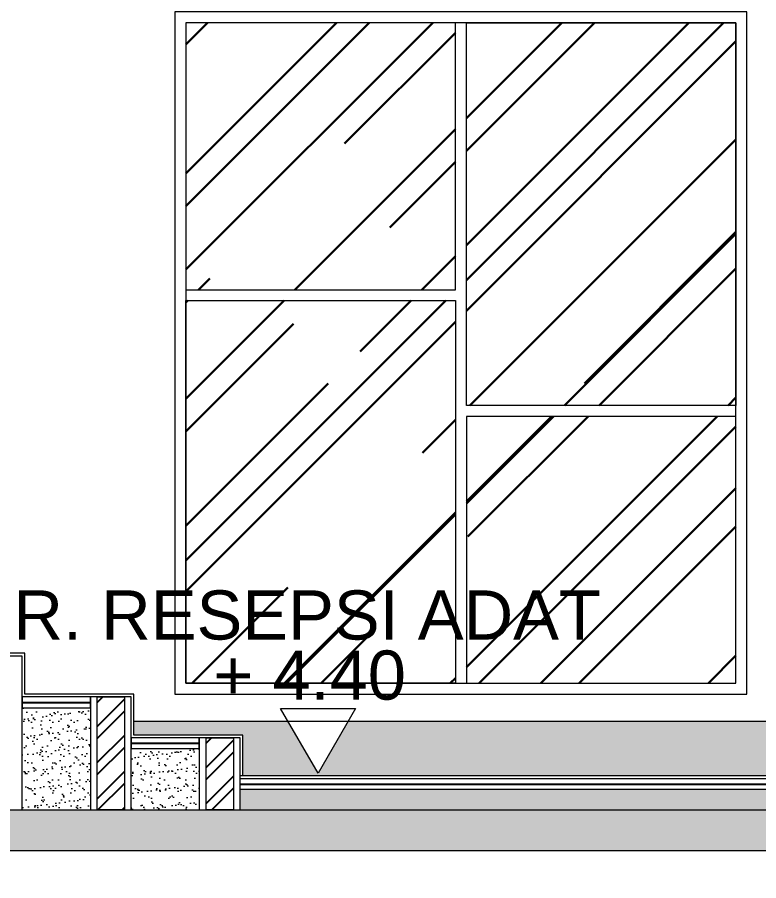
# Model space of a CAD drawing. Header units: inches. Extents: x 249 to 1192, y -18 to 440.
# Drawn here: x 692.528 to 695.25, y 263.2 to 266.37 of the extents above; entities that cross this region are included whole.
import ezdxf
from ezdxf.enums import TextEntityAlignment as Align

# ---------------------------------------------------------------- set-up
doc = ezdxf.new("R2010")
doc.units = ezdxf.units.IN
doc.header["$MEASUREMENT"] = 0
for name, color, linetype, lineweight in [('ARSIR 1', 33, 'Continuous', 0), ('ARSIR BETON', 8, 'Continuous', 0), ('ARSIR KERAMIK', 66, 'Continuous', 25), ('ARSIR WARNA', 66, 'Continuous', 0), ('BALOK', 3, 'Continuous', 20), ('DINDING', 6, 'Continuous', 0), ('DINDING2', 137, 'Continuous', 20), ('KACA', 141, 'Continuous', 30), ('KUSEN', 16, 'Continuous', 15), ('LANTAI', 135, 'Continuous', 9), ('TEXT (KET. RUANG)', 7, 'Continuous', 5)]:
    doc.layers.add(name, color=color, linetype=linetype, lineweight=lineweight)
doc.layers.add('ARSIR DINDING', color=64, linetype='Continuous')
doc.styles.get("Standard").update_dxf_attribs({"font": 'arial.ttf'})
doc.linetypes.add('BATTING', pattern='A,0.0001,-0.1,[134,ltypeshp.shx,S=0.1,R=0,X=-0.1,Y=0],-0.2,[134,ltypeshp.shx,S=0.1,R=180,X=0.1,Y=0],-0.1', length=0.4001)

# ---------------------------------------------------------------- blocks, each defined once
blk = doc.blocks.new('PEIL LANTAI')
at = {"color": 1}
blk.add_lwpolyline([(2106.6594, 1042.5757), (2106.7974, 1042.3367), (2106.9353, 1042.5757)], close=True, dxfattribs=at)
for tag, p in [('RUANG', (2106.8265, 1042.7751)), ('ELEVASI', (2106.8265, 1042.5535))]:
    blk.add_attdef(tag, text='', height=0.1812).set_placement(p, align=Align.BOTTOM_CENTER)
blk = doc.blocks.new('POTONGAN AA')
at = {"layer": 'ARSIR 1'}
h = blk.add_hatch(dxfattribs=at)
h.set_pattern_fill('CROSS', color=256, scale=0.1, style=0)
h.set_pattern_definition([(0, (688.437727, 128.103324), (0.025, 0.025), [0.0125, -0.0375]), (90, (688.443977, 128.097074), (-0.025, 0.025), [0.0125, -0.0375])])
h.paths.add_polyline_path([(691.1379, 128.3033), (689.2231, 128.3033), (689.1134, 128.1133), (689.0037, 128.3033), (688.4377, 128.3033), (688.4377, 128.2533), (688.8377, 128.2533), (688.8377, 128.1033), (691.1379, 128.1033)])
at = {"layer": 'ARSIR BETON'}
h = blk.add_hatch(dxfattribs=at)
h.set_pattern_fill('ANSI37', color=256, scale=0.075, style=0)
h.set_pattern_definition([(45, (366.442179, 14.045192), (-0.00662912607, 0.00662912607), []), (135, (366.442179, 14.045192), (-0.00662912607, -0.00662912607), [])])
h.paths.add_polyline_path([(677.7877, 127.9783), (677.7877, 127.8283), (730.4127, 127.8283), (730.4127, 127.9783)])
at = {"layer": 'ARSIR DINDING'}
h = blk.add_hatch(dxfattribs=at)
h.set_pattern_fill('ANSI32', color=256, scale=0.25, style=0)
h.set_pattern_definition([(45, (688.30273, 127.59332), (-0.066291, 0.066291), []), (45, (688.34692, 127.59332), (-0.066291, 0.066291), [])])
h.paths.add_polyline_path([(688.3027, 128.3933), (688.4027, 128.3933), (688.4027, 127.9783), (688.3027, 127.9783)])
h = blk.add_hatch(dxfattribs=at)
h.set_pattern_fill('ANSI32', color=256, scale=0.25, style=0)
h.set_pattern_definition([(45, (688.70273, 127.44332), (-0.066291, 0.066291), []), (45, (688.74692, 127.44332), (-0.066291, 0.066291), [])])
h.paths.add_polyline_path([(688.7027, 128.2433), (688.8027, 128.2433), (688.8027, 127.9783), (688.7027, 127.9783)])
at = {"layer": 'ARSIR WARNA'}
h = blk.add_hatch(dxfattribs=at)
h.set_pattern_fill('AR-SAND', color=256, scale=0.025, style=0)
h.set_pattern_definition([(37.5, (688.027727, 127.978324), (-0.0015748, 0.0481706), [0, -0.038, 0, -0.0425, 0, -0.040625]), (7.5, (688.02773, 127.978324), (0.0442444, 0.0705537), [0, -0.0205, 0, -0.03425, 0, -0.013125]), (327.5, (687.996977, 127.978324), (0.0778535, 0.0001415), [0, -0.0125, 0, -0.045, 0, -0.05875]), (317.5, (687.99698, 127.978324), (0.075153, 0.021942), [0, -0.00625, 0, -0.0295, 0, -0.03375])])
h.paths.add_polyline_path([(688.2777, 128.3533), (688.0277, 128.3533), (688.0277, 127.9783), (688.2777, 127.9783)])
h.paths.add_polyline_path([(688.6777, 127.9783), (688.6777, 128.2033), (688.4277, 128.2033), (688.4277, 127.9783)])
h = blk.add_hatch(dxfattribs=at)
h.set_pattern_fill('AR-SAND', color=256, scale=0.025, style=0)
h.set_pattern_definition([(37.5, (683.712943, 127.978324), (-0.001574834, 0.048170594), [0, -0.038, 0, -0.0425, 0, -0.040625]), (7.5, (683.71294, 127.978324), (0.04424442, 0.07055365), [0, -0.0205, 0, -0.03425, 0, -0.013125]), (327.5, (683.682193, 127.978324), (0.077853547, 0.000141476), [0, -0.0125, 0, -0.045, 0, -0.05875]), (317.5, (683.68219, 127.978324), (0.07515317, 0.02194189), [0, -0.00625, 0, -0.0295, 0, -0.03375])])
h.paths.add_polyline_path([(719.8377, 127.9783), (719.8377, 128.0533), (688.8277, 128.0533), (688.8277, 127.9783)])
at = {"layer": 'KACA'}
h = blk.add_hatch(dxfattribs=at)
h.set_pattern_fill('AR-RROOF', color=256, scale=0.5, angle=45, style=0)
h.set_pattern_definition([(45, (696.6282, 128.4433), (0.424264, 1.13137), [7.5, -1, 2.5, -0.5]), (45, (696.92163, 129.0903), (-0.82378, 0.116673), [1.5, -0.165, 3, -0.375]), (45, (696.50444, 128.92062), (1.601597, 2.075358), [4, -0.7, 2, -0.5])])
h.paths.add_polyline_path([(689.6181, 130.8683), (688.6282, 130.8683), (688.6282, 129.8883), (689.6181, 129.8883)])
h.paths.add_polyline_path([(690.6479, 129.4633), (690.6479, 130.8683), (689.6581, 130.8683), (689.6581, 129.4633)])
h.paths.add_polyline_path([(690.6479, 129.4233), (689.6581, 129.4233), (689.6581, 128.4433), (690.6479, 128.4433)])
h.paths.add_polyline_path([(689.6181, 128.4433), (689.6181, 129.8483), (688.6282, 129.8483), (688.6282, 128.4433)])
at = {"layer": 'ARSIR KERAMIK', "linetype": 'BATTING', "ltscale": 0.045}
for points in [[(688.0277, 128.3733), (688.2777, 128.3733)], [(688.4277, 128.2233), (688.6777, 128.2233)], [(688.8277, 128.0733), (719.8377, 128.0733)]]:
    blk.add_lwpolyline(points, dxfattribs=at)
at = {"layer": 'BALOK'}
blk.add_lwpolyline([(730.4127, 127.8283), (677.7877, 127.8283), (677.7877, 127.9783), (730.4127, 127.9783)], dxfattribs=at)
blk.add_lwpolyline([(679.7372, 127.2783), (730.2877, 127.2783), (730.2877, 127.8283), (679.7372, 127.8283)], close=True, dxfattribs=at)
at = {"layer": 'DINDING'}
for points in [[(687.8777, 127.9783), (688.0277, 127.9783), (688.0277, 128.5433), (687.8777, 128.5433)], [(688.2777, 127.9783), (688.4277, 127.9783), (688.4277, 128.3933), (688.2777, 128.3933)], [(688.6777, 127.9783), (688.8277, 127.9783), (688.8277, 128.2433), (688.6777, 128.2433)]]:
    blk.add_lwpolyline(points, close=True, dxfattribs=at)
at = {"layer": 'DINDING2'}
for points in [[(688.8377, 128.1033), (688.8377, 128.2533), (688.4377, 128.2533), (688.4377, 128.4033), (688.0377, 128.4033), (688.0377, 128.5533), (683.7129, 128.5533)], [(688.8277, 128.1033), (688.8277, 128.2433), (688.4277, 128.2433), (688.4277, 128.3933), (688.0277, 128.3933), (688.0277, 128.5433), (683.7129, 128.5433)]]:
    blk.add_lwpolyline(points, dxfattribs=at)
for points in [[(688.0277, 128.3533), (688.2777, 128.3533), (688.2777, 128.3933), (688.0277, 128.3933)], [(688.3027, 128.3933), (688.4027, 128.3933), (688.4027, 127.9783), (688.3027, 127.9783)], [(688.4277, 128.2033), (688.6777, 128.2033), (688.6777, 128.2433), (688.4277, 128.2433)], [(688.7027, 128.2433), (688.8027, 128.2433), (688.8027, 127.9783), (688.7027, 127.9783)]]:
    blk.add_lwpolyline(points, close=True, dxfattribs=at)
at = {"layer": 'KUSEN'}
for points in [[(688.5882, 128.4033), (690.6879, 128.4033), (690.6879, 130.9083), (688.5882, 130.9083)], [(688.6282, 128.4433), (690.6479, 128.4433), (690.6479, 130.8683), (688.6282, 130.8683)], [(688.6282, 129.8883), (689.6181, 129.8883), (689.6181, 130.8683), (688.6282, 130.8683)], [(689.6581, 130.8683), (690.6479, 130.8683), (690.6479, 129.4633), (689.6581, 129.4633)], [(689.6181, 128.4433), (688.6282, 128.4433), (688.6282, 129.8483), (689.6181, 129.8483)], [(690.6479, 129.4233), (689.6581, 129.4233), (689.6581, 128.4433), (690.6479, 128.4433)]]:
    blk.add_lwpolyline(points, close=True, dxfattribs=at)
at = {"layer": 'LANTAI'}
for points in [[(691.1379, 128.3033), (688.4377, 128.3033)], [(688.8277, 128.0933), (719.8377, 128.0933), (719.8377, 128.1033), (688.8277, 128.1033)], [(688.8277, 128.0933), (719.8377, 128.0933), (719.8377, 128.0533), (688.8277, 128.0533)], [(688.6777, 127.9783), (719.8377, 127.9783), (719.8377, 128.0533), (688.8277, 128.0533)]]:
    blk.add_lwpolyline(points, dxfattribs=at)
at = {"layer": 'TEXT (KET. RUANG)'}
ref = blk.add_blockref('PEIL LANTAI', (2786.5445, -909.5894), dxfattribs=dict(at, xscale=-0.9955542406471944, yscale=0.9955542406471944, zscale=0.9955542406471944))
ref.add_attrib('ELEVASI', '+ 4.40', dxfattribs={"layer": '0', "height": 0.18041}).set_placement((689.0825, 128.3291), align=Align.BOTTOM_CENTER)
ref.add_attrib('RUANG', 'R. RESEPSI ADAT', dxfattribs={"layer": '0', "height": 0.180409}).set_placement((689.0736, 128.5497), align=Align.BOTTOM_CENTER)

msp = doc.modelspace()

# ---------------------------------------------------------------- block references
at = {"layer": 'KUSEN'}
msp.add_blockref('POTONGAN AA', (4.5189, 135.4814), dxfattribs=at)

doc.saveas('drawing.dxf')
